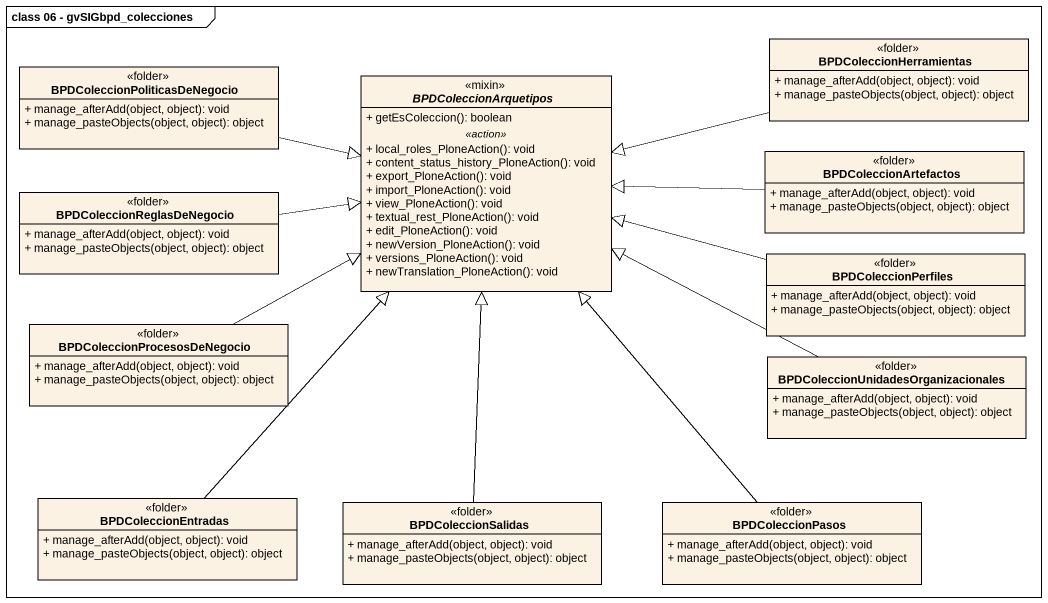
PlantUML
@startuml
mainframe class 06 - gvSIGbpd_colecciones
hide circle
hide empty members
skinparam classAttributeIconSize 0
class BPDColeccionHerramientas <<folder>> {
  + manage_afterAdd(object, object): void
  + manage_pasteObjects(object, object): object
}
class "BPDColeccionPoliticasDeNegocio" as BPDColeccionPoliticasDeNegoc <<folder>> {
  + manage_afterAdd(object, object): void
  + manage_pasteObjects(object, object): object
}
abstract class BPDColeccionArquetipos <<mixin>> {
  + getEsColeccion(): boolean
  .. <<action>> ..
  + local_roles_PloneAction(): void
  + content_status_history_PloneAction(): void
  + export_PloneAction(): void
  + import_PloneAction(): void
  + view_PloneAction(): void
  + textual_rest_PloneAction(): void
  + edit_PloneAction(): void
  + newVersion_PloneAction(): void
  + versions_PloneAction(): void
  + newTranslation_PloneAction(): void
}
class BPDColeccionReglasDeNegocio <<folder>> {
  + manage_afterAdd(object, object): void
  + manage_pasteObjects(object, object): object
}
class BPDColeccionArtefactos <<folder>> {
  + manage_afterAdd(object, object): void
  + manage_pasteObjects(object, object): object
}
class BPDColeccionPerfiles <<folder>> {
  + manage_afterAdd(object, object): void
  + manage_pasteObjects(object, object): object
}
class "BPDColeccionProcesosDeNegocio" as BPDColeccionProcesosDeNegoci <<folder>> {
  + manage_afterAdd(object, object): void
  + manage_pasteObjects(object, object): object
}
class "BPDColeccionUnidadesOrganizacionales" as BPDColeccionUnidadesOrganiza <<folder>> {
  + manage_afterAdd(object, object): void
  + manage_pasteObjects(object, object): object
}
class BPDColeccionEntradas <<folder>> {
  + manage_afterAdd(object, object): void
  + manage_pasteObjects(object, object): object
}
class BPDColeccionSalidas <<folder>> {
  + manage_afterAdd(object, object): void
  + manage_pasteObjects(object, object): object
}
class BPDColeccionPasos <<folder>> {
  + manage_afterAdd(object, object): void
  + manage_pasteObjects(object, object): object
}
BPDColeccionHerramientas -left-|> BPDColeccionArquetipos
BPDColeccionPoliticasDeNegoc -right-|> BPDColeccionArquetipos
BPDColeccionReglasDeNegocio -right-|> BPDColeccionArquetipos
BPDColeccionArtefactos -left-|> BPDColeccionArquetipos
BPDColeccionPerfiles -left-|> BPDColeccionArquetipos
BPDColeccionProcesosDeNegoci -right-|> BPDColeccionArquetipos
BPDColeccionUnidadesOrganiza -left-|> BPDColeccionArquetipos
BPDColeccionEntradas -up-|> BPDColeccionArquetipos
BPDColeccionSalidas -up-|> BPDColeccionArquetipos
BPDColeccionPasos -up-|> BPDColeccionArquetipos
@enduml
